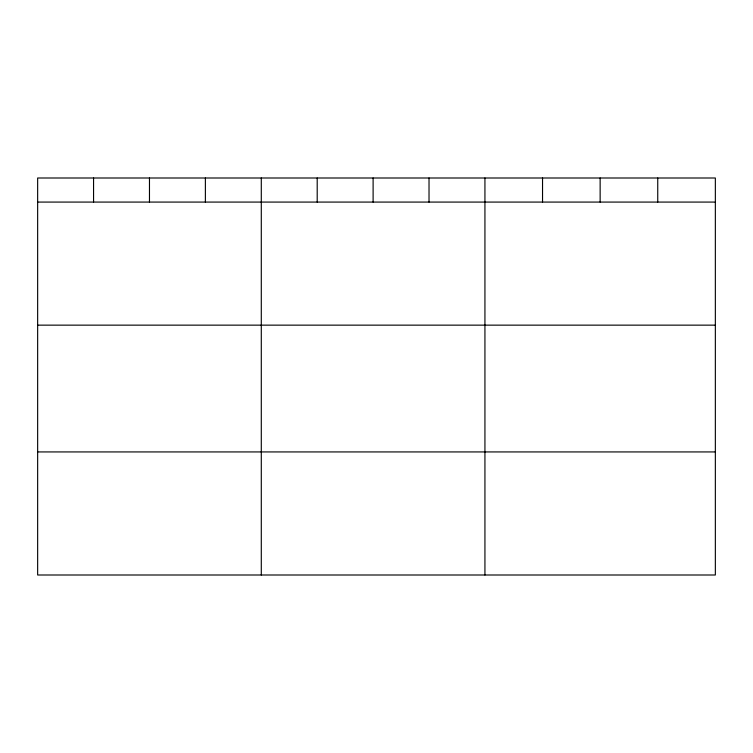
<?xml version="1.0" encoding="UTF-8"?>
<svg xmlns="http://www.w3.org/2000/svg" width="753" height="753" viewBox="0 0 753 753"><rect width="100%" height="100%" fill="white"/><g stroke="black" fill="none" stroke-linecap="round" stroke-linejoin="round"><path stroke-width="1.13" d="M715.35 202.077L715.35 575L37.65 575L37.65 178L715.35 178L715.35 202.077L37.65 202.077M37.65 325.145L715.35 325.145M37.65 451.932L715.35 451.932M657.745 178L657.745 202.077M600.141 178L600.141 202.077M542.537 178L542.537 202.077M484.932 178L484.932 575M429.022 178L429.022 202.077M373.111 178L373.111 202.077M317.201 178L317.201 202.077M261.291 178L261.291 575M205.381 178L205.381 202.077M149.471 178L149.471 202.077M93.56 178L93.56 202.077"/></g></svg>
